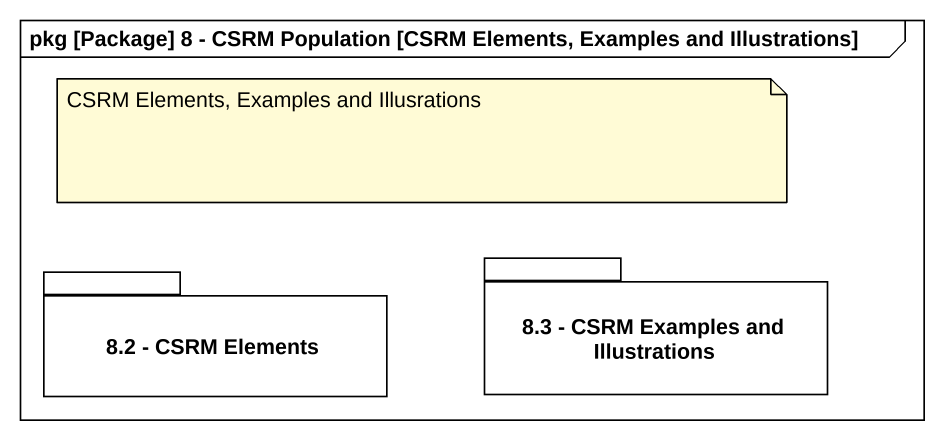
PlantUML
@startuml
mainframe pkg [Package] 8 - CSRM Population [CSRM Elements, Examples and Illustrations]
package "8.3 - CSRM Examples and Illustrations" as p8_3_CSRM_Examples_and {
}
package "8.2 - CSRM Elements" as p8_2_CSRM_Elements {
}
note as N1
  CSRM Elements, Examples and Illusrations
end note
@enduml
